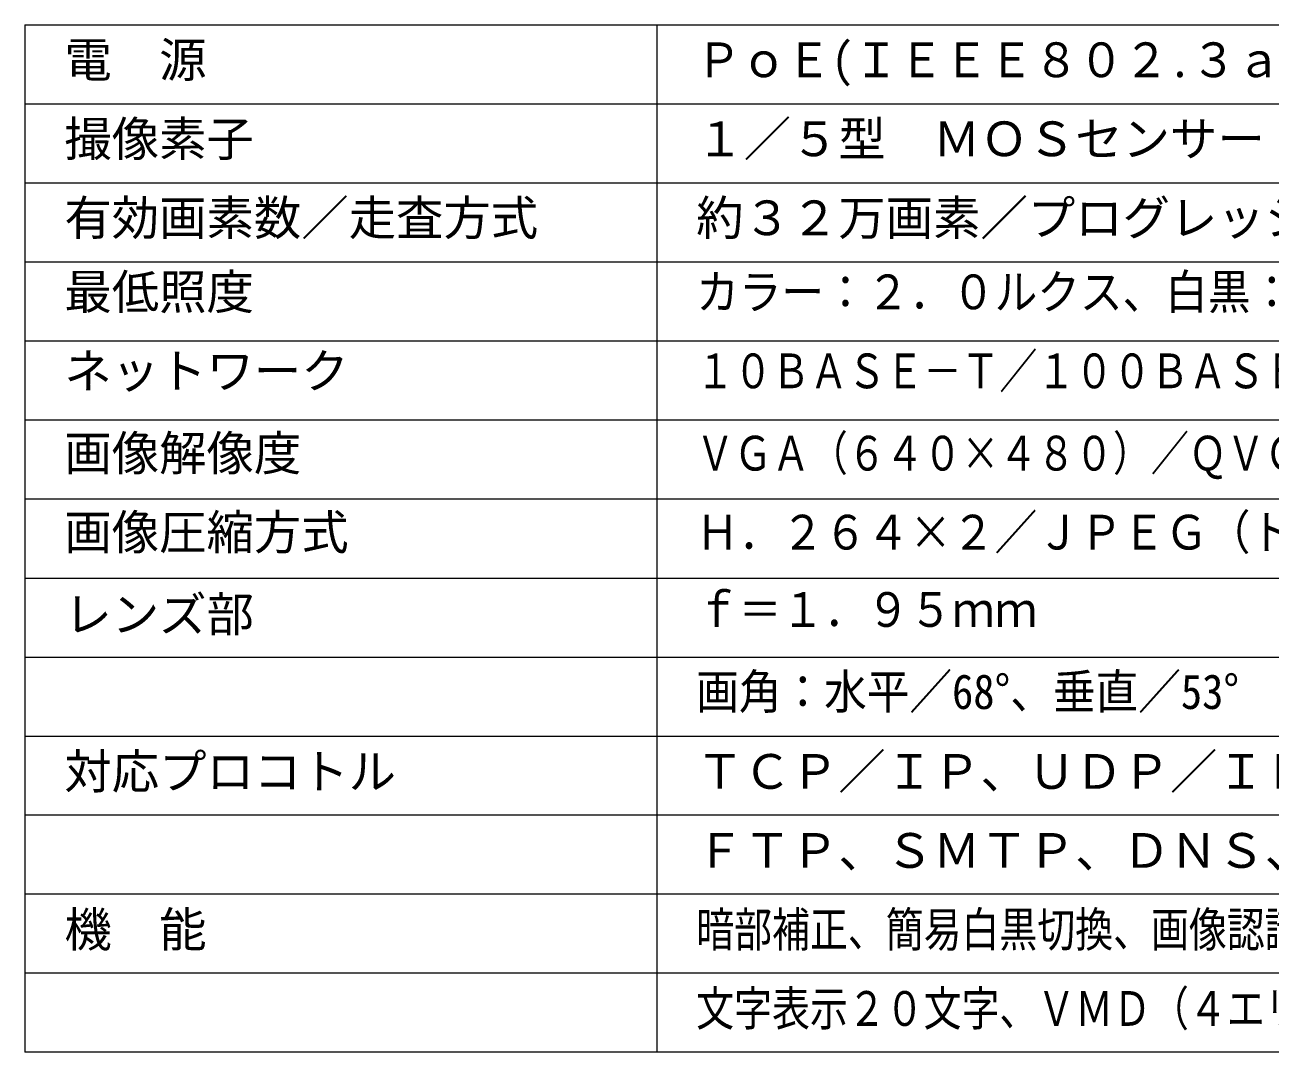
# Model space of a CAD drawing. Units: millimetres, scale not verified. Extents: x -63 to 62, y -56 to 57.
# Drawn here: x -62.5 to 16.3, y -56.3 to 8.7 of the extents above; entities that cross this region are included whole.
import ezdxf
from ezdxf.enums import TextEntityAlignment as Align

# ---------------------------------------------------------------- set-up
doc = ezdxf.new("R2010")
doc.units = ezdxf.units.MM
doc.header["$LTSCALE"] = 0.125
doc.layers.add('0-1_WAKU', color=1, linetype='Continuous', lineweight=18)
doc.layers.add('0-3_MOJI1', color=7, linetype='Continuous')
doc.styles.add('ＭＳ ゴシック', font='')
doc.styles.get('ＭＳ ゴシック').set_extended_font_data('MS Gothic')

msp = doc.modelspace()

# ---------------------------------------------------------------- linework, layer by layer
at = {"layer": '0-1_WAKU', "color": 4}
for p, q in [((-62.5311, 8.7199), (-62.5311, -56.2801)), ((-62.5311, 8.7199), (62.4689, 8.7199)), ((-22.5311, 8.7199), (-22.5311, -56.2801)), ((62.4689, -56.2801), (-62.5311, -56.2801))]:
    msp.add_line(p, q, dxfattribs=at)
at = {"layer": '0-1_WAKU'}
for p, q in [((-62.5311, 3.7199), (62.4689, 3.7199)), ((-62.5311, -1.2801), (62.4689, -1.2801)), ((-62.5311, -6.2801), (62.4689, -6.2801)), ((-62.5311, -11.2801), (62.4689, -11.2801)), ((-62.5311, -16.2801), (62.4689, -16.2801)), ((-62.5311, -21.2801), (62.4689, -21.2801)), ((-62.5311, -26.2801), (62.4689, -26.2801)), ((-62.5311, -31.2801), (62.4689, -31.2801)), ((-62.5311, -36.2801), (62.4689, -36.2801)), ((62.4689, -41.2801), (-62.5311, -41.2801)), ((62.4689, -46.2801), (-62.5311, -46.2801)), ((62.4689, -51.2801), (-62.5311, -51.2801))]:
    msp.add_line(p, q, dxfattribs=at)

# ---------------------------------------------------------------- texts
at = {"layer": '0-3_MOJI1', "style": 'ＭＳ ゴシック'}
for s, p in [('電\u3000源', (-60.0311, 4.7527)), ('撮像素子', (-60.0311, -0.2473)), ('１／５型\u3000ＭＯＳセンサー', (-20.0311, -0.2473)), ('有効画素数／走査方式', (-60.0311, -5.2473)), ('約３２万画素／プログレッシブ', (-20.0311, -5.2473)), ('最低照度', (-60.0311, -9.9332)), ('ネットワーク', (-60.0311, -14.9332)), ('画像解像度', (-60.0311, -20.1393)), ('画像圧縮方式', (-60.0311, -25.1393)), ('レンズ部', (-60.0311, -30.3345)), ('対応プロコトル', (-60.0311, -40.2801)), ('ＴＣＰ／ＩＰ、ＵＤＰ／ＩＰ、ＨＴＴＰ、ＲＴＰ、', (-20.0311, -40.2801)), ('ＦＴＰ、ＳＭＴＰ、ＤＮＳ、ＮＴＰ、ＳＮＭＰ', (-20.0311, -45.2801)), ('機\u3000能', (-60.0311, -50.2801))]:
    msp.add_text(s, height=2.199, dxfattribs=at).set_placement(p, align=Align.BOTTOM_LEFT)
for s, width, p in [('ＰｏＥ(ＩＥＥＥ８０２.３ａｆ準拠)', 0.95, (-20.0311, 4.7527)), ('カラー：２．０ルクス、白黒：１．３ルクス（Ｆ２．９）', 0.9, (-20.0311, -9.9332)), ('１０ＢＡＳＥ－Ｔ／１００ＢＡＳＥ－ＴＸ、ＲＪ４５コネクター', 0.8, (-20.0311, -14.9332)), ('ＶＧＡ（６４０×４８０）／ＱＶＧＡ（３２０×２４０）', 0.8, (-20.0311, -20.1393)), ('Ｈ．２６４×２／ＪＰＥＧ（トリプルエンコーディング）', 0.9, (-20.0311, -25.1393)), ('ｆ＝１．９５ｍｍ', 0.9, (-20.0311, -30.0316)), ('画角：水平／68°、垂直／53°', 0.9, (-20.0311, -35.2268)), ('暗部補正、簡易白黒切換、画像認識・顔検出、ＶＩＱＳ、', 0.8, (-20.0311, -50.2801)), ('文字表示２０文字、ＶＭＤ（４エリア）', 0.8, (-20.0311, -55.2801))]:
    msp.add_text(s, height=2.199, dxfattribs=dict(at, width=width)).set_placement(p, align=Align.BOTTOM_LEFT)

doc.saveas('drawing.dxf')
